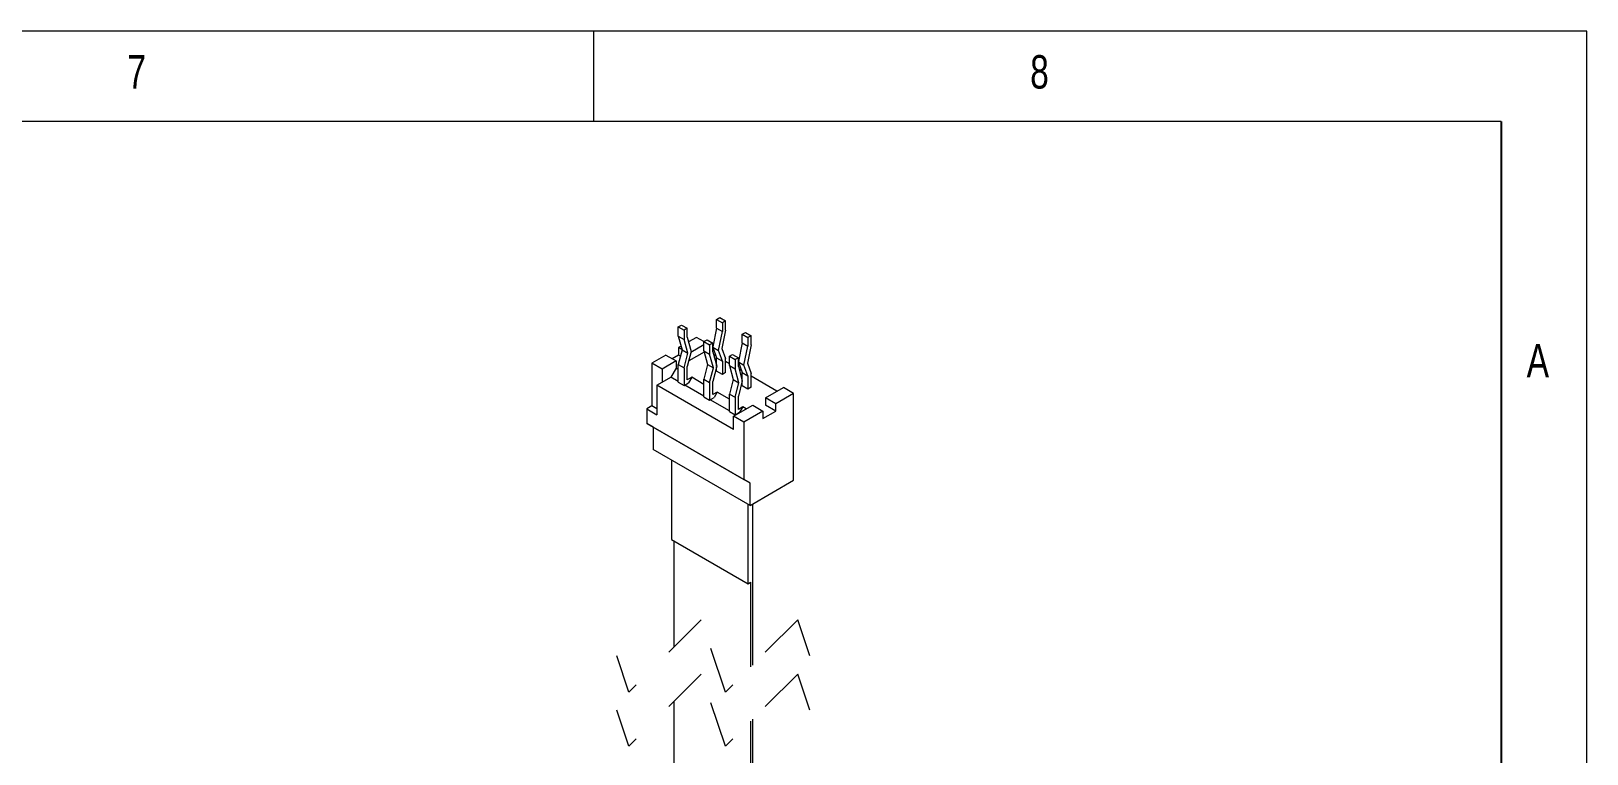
# Paper-space layout '시트4_ENG_with accessory' of a CAD drawing. Header units: inches. Extents: x 0.2 to 16.3, y 0.2 to 11.5.
# Drawn here: x 12.946 to 16.339, y 9.919 to 11.496 of the extents above; entities that cross this region are included whole.
import ezdxf

# ---------------------------------------------------------------- set-up
doc = ezdxf.new("R2010")
doc.units = ezdxf.units.IN
doc.header["$MEASUREMENT"] = 0
doc.linetypes.add('HIDDEN', pattern=[0.075, 0.05, -0.025])
doc.layers.add('NOTES', color=7, linetype='Continuous')
doc.styles.add('SLDTEXTSTYLE1', font='TXT', dxfattribs={"width": 0.75})

psp = doc.layouts.new('시트4_ENG_with accessory')

# ---------------------------------------------------------------- linework, layer by layer
at = {"color": 7, "linetype": 'Continuous', "lineweight": 18}
for p, q in [((16.3386, 11.4961), (0.1969, 11.4961)), ((14.1732, 11.2992), (14.1732, 11.4961)), ((16.3386, 0.1969), (16.3386, 11.4961)), ((16.1516, 11.2992), (0.3937, 11.2992)), ((14.441, 10.867), (14.448, 10.871)), ((14.441, 10.848), (14.441, 10.867)), ((14.441, 10.867), (14.4536, 10.8597)), ((14.448, 10.871), (14.4605, 10.8638)), ((14.4605, 10.8638), (14.4536, 10.8597)), ((14.4536, 10.8597), (14.4536, 10.8408)), ((14.4605, 10.8437), (14.4605, 10.8638)), ((14.3575, 10.8509), (14.3645, 10.8549)), ((14.3575, 10.8309), (14.3575, 10.8509)), ((14.3575, 10.8509), (14.37, 10.8437)), ((14.3575, 10.8309), (14.37, 10.8236)), ((14.3575, 10.8309), (14.3657, 10.8006)), ((14.3645, 10.8549), (14.377, 10.8477)), ((14.377, 10.8477), (14.37, 10.8437)), ((14.37, 10.8437), (14.37, 10.8236)), ((14.3782, 10.7934), (14.37, 10.8236)), ((14.377, 10.8287), (14.377, 10.8477)), ((14.377, 10.8287), (14.3855, 10.7973)), ((14.3972, 10.828), (14.3799, 10.818)), ((14.4132, 10.8187), (14.3972, 10.828)), ((14.4132, 10.8188), (14.4202, 10.8228)), ((14.4202, 10.8228), (14.4327, 10.8155)), ((14.441, 10.848), (14.4327, 10.8075)), ((14.441, 10.848), (14.4536, 10.8408)), ((14.4451, 10.7995), (14.4536, 10.8408)), ((14.4605, 10.8437), (14.4523, 10.804)), ((14.4967, 10.8348), (14.5037, 10.8388)), ((14.4967, 10.8159), (14.4967, 10.8348)), ((14.4967, 10.8348), (14.5092, 10.8276)), ((14.5037, 10.8388), (14.5162, 10.8316)), ((14.5162, 10.8316), (14.5092, 10.8276)), ((14.5092, 10.8276), (14.5092, 10.8086)), ((14.5162, 10.8116), (14.5162, 10.8316)), ((14.3304, 10.7894), (14.2998, 10.7717)), ((14.3304, 10.7894), (14.3526, 10.7766)), ((14.3582, 10.7894), (14.3443, 10.7814)), ((14.3657, 10.8006), (14.3575, 10.7687)), ((14.3636, 10.8086), (14.3582, 10.8055)), ((14.3655, 10.8013), (14.3582, 10.8055)), ((14.3582, 10.8055), (14.3582, 10.7894)), ((14.3622, 10.7871), (14.3582, 10.7894)), ((14.3657, 10.8006), (14.3782, 10.7934)), ((14.37, 10.7615), (14.3782, 10.7934)), ((14.3855, 10.7973), (14.377, 10.7641)), ((14.414, 10.7959), (14.3805, 10.7766)), ((14.4132, 10.8115), (14.385, 10.7952)), ((14.4132, 10.8188), (14.4257, 10.8115)), ((14.4132, 10.7987), (14.4132, 10.8188)), ((14.4132, 10.7987), (14.4257, 10.7915)), ((14.4132, 10.7987), (14.4214, 10.7685)), ((14.4327, 10.8155), (14.4257, 10.8115)), ((14.4257, 10.8115), (14.4257, 10.7915)), ((14.4339, 10.7612), (14.4257, 10.7915)), ((14.4327, 10.7966), (14.4327, 10.8155)), ((14.4327, 10.8067), (14.4451, 10.7995)), ((14.4327, 10.8064), (14.441, 10.7834)), ((14.4327, 10.7966), (14.4412, 10.7651)), ((14.4396, 10.7874), (14.4343, 10.7905)), ((14.4536, 10.7762), (14.4451, 10.7995)), ((14.4523, 10.804), (14.4605, 10.7815)), ((14.4689, 10.7866), (14.4758, 10.7906)), ((14.4758, 10.7906), (14.4884, 10.7834)), ((14.4967, 10.8159), (14.4884, 10.7753)), ((14.4967, 10.8159), (14.5092, 10.8086)), ((14.5007, 10.7674), (14.5092, 10.8086)), ((14.5162, 10.8116), (14.508, 10.7719)), ((14.322, 10.7589), (14.2998, 10.7717)), ((14.2998, 10.7717), (14.2998, 10.6785)), ((14.3526, 10.7766), (14.322, 10.7589)), ((14.322, 10.7589), (14.322, 10.7299)), ((14.3526, 10.7605), (14.3415, 10.7412)), ((14.3526, 10.7766), (14.3526, 10.7605)), ((14.3575, 10.7577), (14.3526, 10.7605)), ((14.3575, 10.7687), (14.37, 10.7615)), ((14.3575, 10.7303), (14.3575, 10.7687)), ((14.37, 10.7615), (14.37, 10.7231)), ((14.377, 10.7352), (14.377, 10.7641)), ((14.3805, 10.7766), (14.3802, 10.7767)), ((14.3805, 10.7766), (14.3805, 10.7777)), ((14.4214, 10.7685), (14.4132, 10.7365)), ((14.4214, 10.7685), (14.4339, 10.7612)), ((14.4257, 10.7293), (14.4339, 10.7612)), ((14.4412, 10.7651), (14.4327, 10.732)), ((14.441, 10.7834), (14.4536, 10.7762)), ((14.441, 10.7657), (14.441, 10.7834)), ((14.441, 10.7545), (14.441, 10.7646)), ((14.4536, 10.7472), (14.441, 10.7545)), ((14.4536, 10.7762), (14.4536, 10.7472)), ((14.4605, 10.7512), (14.4605, 10.7815)), ((14.4689, 10.7705), (14.4605, 10.7753)), ((14.4689, 10.7866), (14.4814, 10.7794)), ((14.4689, 10.7666), (14.4689, 10.7866)), ((14.4689, 10.7666), (14.4814, 10.7594)), ((14.4689, 10.7666), (14.4771, 10.7363)), ((14.4884, 10.7834), (14.4814, 10.7794)), ((14.4814, 10.7794), (14.4814, 10.7594)), ((14.4896, 10.7291), (14.4814, 10.7594)), ((14.4884, 10.7644), (14.4884, 10.7834)), ((14.4884, 10.7745), (14.5007, 10.7674)), ((14.4884, 10.7742), (14.4967, 10.7513)), ((14.4884, 10.7644), (14.4969, 10.733)), ((14.4952, 10.7553), (14.49, 10.7583)), ((14.5092, 10.744), (14.5007, 10.7674)), ((14.508, 10.7719), (14.5162, 10.7494)), ((14.3109, 10.7235), (14.322, 10.7299)), ((14.4779, 10.6271), (14.3109, 10.7235)), ((14.3109, 10.7235), (14.3109, 10.6592)), ((14.322, 10.7299), (14.3415, 10.7412)), ((14.3575, 10.732), (14.3415, 10.7412)), ((14.3575, 10.7303), (14.37, 10.7231)), ((14.37, 10.7231), (14.3798, 10.7287)), ((14.4132, 10.6998), (14.3714, 10.7239)), ((14.3868, 10.7408), (14.377, 10.7352)), ((14.3868, 10.7408), (14.3798, 10.7287)), ((14.4132, 10.7255), (14.3868, 10.7408)), ((14.4132, 10.7365), (14.4257, 10.7293)), ((14.4132, 10.6982), (14.4132, 10.7365)), ((14.4257, 10.7293), (14.4257, 10.691)), ((14.4327, 10.703), (14.4327, 10.732)), ((14.4605, 10.7512), (14.4536, 10.7472)), ((14.4771, 10.7363), (14.4689, 10.7044)), ((14.4771, 10.7363), (14.4896, 10.7291)), ((14.4814, 10.6972), (14.4896, 10.7291)), ((14.4969, 10.733), (14.4884, 10.6998)), ((14.4967, 10.7513), (14.5092, 10.744)), ((14.4967, 10.7335), (14.4967, 10.7513)), ((14.4967, 10.7223), (14.4967, 10.7324)), ((14.5092, 10.7151), (14.4967, 10.7223)), ((14.5092, 10.744), (14.5092, 10.7151)), ((14.5162, 10.7191), (14.5162, 10.7494)), ((14.5726, 10.7107), (14.5162, 10.7432)), ((14.4132, 10.6982), (14.4257, 10.691)), ((14.4257, 10.691), (14.4355, 10.6966)), ((14.4689, 10.6677), (14.4271, 10.6918)), ((14.4424, 10.7086), (14.4327, 10.703)), ((14.4424, 10.7086), (14.4355, 10.6966)), ((14.4689, 10.6934), (14.4424, 10.7086)), ((14.4689, 10.7044), (14.4814, 10.6972)), ((14.4689, 10.6661), (14.4689, 10.7044)), ((14.4814, 10.6972), (14.4814, 10.6588)), ((14.4884, 10.6709), (14.4884, 10.6998)), ((14.5162, 10.7191), (14.5092, 10.7151)), ((14.5475, 10.6962), (14.5865, 10.7187)), ((14.5698, 10.6833), (14.5475, 10.6962)), ((14.5475, 10.6962), (14.5475, 10.6801)), ((14.6088, 10.7058), (14.5698, 10.6833)), ((14.6088, 10.7058), (14.5865, 10.7187)), ((14.6088, 10.5162), (14.6088, 10.7058)), ((14.2998, 10.6785), (14.2886, 10.6721)), ((14.2886, 10.6721), (14.2886, 10.6399)), ((14.2886, 10.6721), (14.3109, 10.6592)), ((14.3109, 10.6721), (14.2998, 10.6785)), ((14.4689, 10.6661), (14.4814, 10.6588)), ((14.4779, 10.656), (14.5197, 10.6801)), ((14.5002, 10.6432), (14.4779, 10.656)), ((14.4779, 10.6271), (14.4779, 10.656)), ((14.4814, 10.6588), (14.4911, 10.6645)), ((14.4835, 10.6592), (14.4828, 10.6596)), ((14.4981, 10.6765), (14.4884, 10.6709)), ((14.4981, 10.6765), (14.4911, 10.6645)), ((14.5058, 10.6721), (14.4981, 10.6765)), ((14.542, 10.6673), (14.5002, 10.6432)), ((14.5197, 10.6801), (14.542, 10.6673)), ((14.542, 10.6673), (14.542, 10.6512)), ((14.542, 10.6512), (14.5698, 10.6673)), ((14.5698, 10.6673), (14.5475, 10.6801)), ((14.5698, 10.6673), (14.5698, 10.6833)), ((14.2886, 10.6399), (14.5002, 10.5178)), ((14.3025, 10.6319), (14.2886, 10.6399)), ((14.5141, 10.5098), (14.3025, 10.6319)), ((14.3025, 10.6319), (14.3025, 10.5837)), ((14.5002, 10.6432), (14.5002, 10.5178)), ((14.5141, 10.4615), (14.3025, 10.5837)), ((14.3426, 10.5605), (14.3426, 10.3869)), ((14.5141, 10.5098), (14.5002, 10.5178)), ((14.5141, 10.4615), (14.6088, 10.5162)), ((14.5141, 10.4615), (14.5141, 10.5098)), ((14.5097, 10.2905), (14.5097, 10.4641)), ((14.5194, 10.4646), (14.5194, 10.1132)), ((14.3426, 10.3869), (14.5097, 10.2905)), ((14.3482, 10.1526), (14.3482, 10.3837)), ((14.5097, 10.2905), (14.5152, 10.2937)), ((14.5152, 10.2937), (14.5152, 10.1091)), ((14.3482, 9.8307), (14.3482, 10.0345)), ((14.5152, 9.991), (14.5152, 9.7342)), ((14.5194, 9.9951), (14.5194, 9.7318))]:
    psp.add_line(p, q, dxfattribs=at)
at = {"color": 7, "linetype": 'HIDDEN', "lineweight": 18}
for p, q in [((14.4072, 10.2117), (14.2498, 10.0542)), ((14.4604, 10.0542), (14.4072, 10.2117)), ((14.6178, 10.2117), (14.4604, 10.0542)), ((14.6444, 10.1329), (14.6178, 10.2117)), ((14.2498, 10.0542), (14.2232, 10.1329)), ((14.4072, 10.0936), (14.2498, 9.9361)), ((14.4604, 9.9361), (14.4072, 10.0936)), ((14.6178, 10.0936), (14.4604, 9.9361)), ((14.6444, 10.0148), (14.6178, 10.0936)), ((14.2498, 9.9361), (14.2232, 10.0148))]:
    psp.add_line(p, q, dxfattribs=at)
at = {"layer": 'NOTES', "color": 7}
psp.add_line((16.1516, 11.2992), (16.1516, 0.3937), dxfattribs=at)

# ---------------------------------------------------------------- texts
at = {"color": 7, "linetype": 'Continuous', "lineweight": 0, "char_height": 0.0729, "attachment_point": 1, "style": 'SLDTEXTSTYLE1'}
for s, insert in [('7', (13.1562, 11.4436)), ('8', (15.1247, 11.4436)), ('A', (16.2073, 10.8137))]:
    psp.add_mtext(s, dxfattribs=dict(at, insert=insert))

doc.saveas('drawing.dxf')
